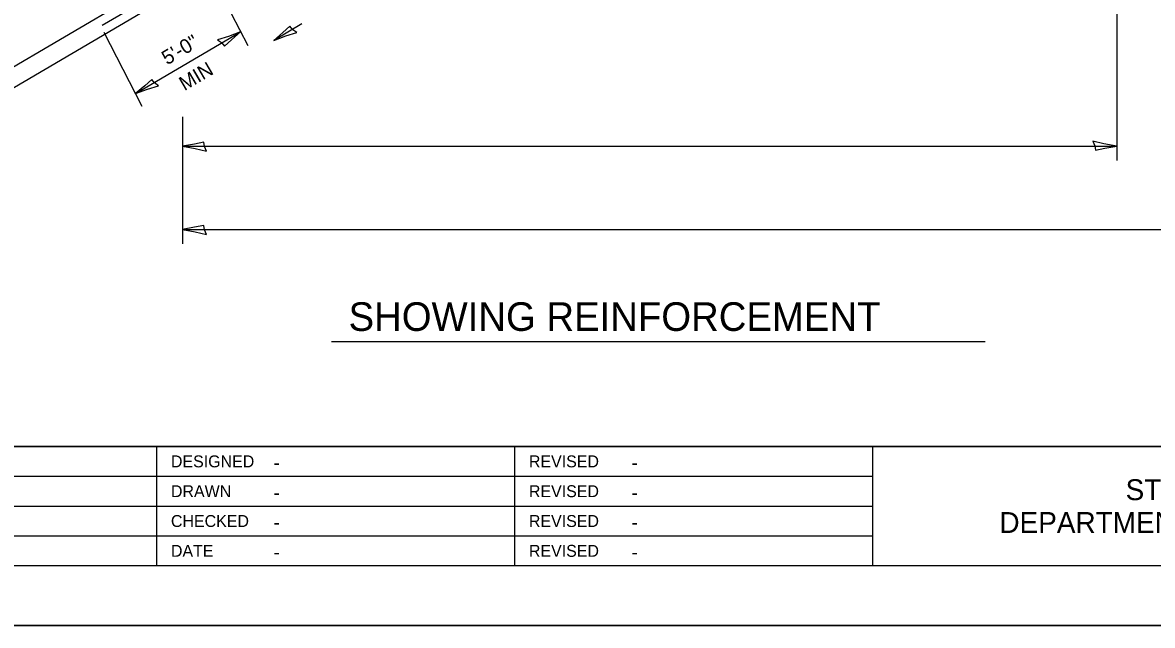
# Model space of a CAD drawing. Extents: x 2133490 to 2172050, y 2138301 to 2145980.
# Drawn here: x 2138402.7 to 2138876.1, y 2144574.5 to 2144827.1 of the extents above; entities that cross this region are included whole.
import ezdxf

# ---------------------------------------------------------------- set-up
doc = ezdxf.new("R2010")
doc.units = 0
for name, color, linetype in [('Level 63', 7, 'Continuous'), ('ROW_PR_Notes', 7, 'Continuous'), ('Sheets_50 Reference Boundary', 7, 'Continuous'), ('Sheets_General Details', 7, 'Continuous'), ('Sheets_Printer Plotting Border', 7, 'Continuous')]:
    doc.layers.add(name, color=color, linetype=linetype)

msp = doc.modelspace()

# ---------------------------------------------------------------- linework, layer by layer
at = {"layer": 'Level 63'}
for p, q in [((2138481.01, 2144848.59), (2138497, 2144817.45)), ((2138436.72, 2144823.17), (2138452.71, 2144792.03)), ((2138449.99, 2144797.33), (2138494.04, 2144823.21))]:
    msp.add_line(p, q, dxfattribs=at)
for points in [[(2138517.57, 2144822.9), (2138515.9, 2144824.15), (2138514.69, 2144825.57), (2138511.77, 2144822.92), (2138507.89, 2144819.64), (2138512.99, 2144821.51)], [(2138484.36, 2144819.95), (2138486.03, 2144818.71), (2138487.24, 2144817.28), (2138490.17, 2144819.93), (2138494.04, 2144823.21), (2138488.95, 2144821.35)], [(2138459.67, 2144800.59), (2138458, 2144801.83), (2138456.79, 2144803.26), (2138453.86, 2144800.61), (2138449.99, 2144797.33), (2138455.08, 2144799.19)], [(2138479.72, 2144773.21), (2138478.91, 2144775.13), (2138478.6, 2144776.98), (2138474.73, 2144776.17), (2138469.73, 2144775.3), (2138475.06, 2144774.33)], [(2138851.14, 2144777.4), (2138851.95, 2144775.47), (2138852.27, 2144773.63), (2138856.14, 2144774.44), (2138861.14, 2144775.3), (2138855.8, 2144776.27)], [(2138479.72, 2144738.35), (2138478.91, 2144740.27), (2138478.6, 2144742.12), (2138474.73, 2144741.31), (2138469.73, 2144740.44), (2138475.06, 2144739.47)]]:
    msp.add_lwpolyline(points, close=True, dxfattribs=at)
at = {"layer": 'ROW_PR_Notes'}
for p, q in [((2138313.5, 2144749.65), (2138619.82, 2144929.7)), ((2138861.14, 2144926.82), (2138861.14, 2144769.3)), ((2138436.05, 2144825.99), (2138563.12, 2144900.68)), ((2138312.9, 2144758.13), (2138477.47, 2144854.86)), ((2138519.75, 2144826.61), (2138507.89, 2144819.64)), ((2138469.73, 2144787.66), (2138469.73, 2144734.44)), ((2138469.73, 2144775.3), (2138861.14, 2144775.3)), ((2138469.73, 2144740.44), (2138927.29, 2144740.44)), ((2138532.16, 2144693.46), (2138805.98, 2144693.46))]:
    msp.add_line(p, q, dxfattribs=at)
at = {"layer": 'Sheets_50 Reference Boundary'}
msp.add_lwpolyline([(2138150.12, 2145649.45), (2139725.12, 2145649.45), (2139725.12, 2144649.46), (2138150.12, 2144649.46)], close=True, dxfattribs=at)
at = {"layer": 'Sheets_General Details'}
for p, q in [((2138150.12, 2144649.46), (2139725.12, 2144649.46)), ((2138458.84, 2144649.46), (2138458.84, 2144599.46)), ((2138608.84, 2144649.46), (2138608.84, 2144599.46)), ((2138758.84, 2144649.46), (2138758.84, 2144599.46)), ((2138298.84, 2144636.96), (2138758.84, 2144636.96)), ((2138298.84, 2144624.46), (2138758.84, 2144624.46)), ((2138298.84, 2144611.96), (2138758.84, 2144611.96)), ((2139750.12, 2144574.46), (2138050.12, 2144574.46))]:
    msp.add_line(p, q, dxfattribs=at)
msp.add_lwpolyline([(2138150.12, 2145649.46), (2139725.12, 2145649.46), (2139725.12, 2144599.46), (2138150.12, 2144599.46)], close=True, dxfattribs=at)
at = {"layer": 'Sheets_Printer Plotting Border'}
msp.add_lwpolyline([(2138050.12, 2144574.46), (2139750.12, 2144574.46), (2139750.12, 2145674.46), (2138050.12, 2145674.46)], close=True, dxfattribs=at)

# ---------------------------------------------------------------- texts
at = {"layer": 'Level 63'}
for s, p in [('5\'-0"', (2138463.22, 2144809.16)), ('MIN', (2138470.5, 2144798.36))]:
    msp.add_text(s, height=6, rotation=30.4462, dxfattribs=at).set_placement(p)
msp.add_text('SHOWING REINFORCEMENT', height=12, dxfattribs=at).set_placement((2138539.27, 2144697.89))
at = {"layer": 'Sheets_General Details'}
for s, height, p in [('DESIGNED', 5, (2138464.84, 2144640.71)), ('REVISED', 5, (2138614.84, 2144640.71)), ('-', 6, (2138507.8, 2144639.71)), ('-', 6, (2138657.8, 2144639.71)), ('STATE OF ILLINOIS', 8.7501, (2138864.87, 2144626.96)), ('DRAWN', 5, (2138464.84, 2144628.21)), ('REVISED', 5, (2138614.84, 2144628.21)), ('-', 6, (2138507.8, 2144627.21)), ('-', 6, (2138657.8, 2144627.21)), ('DEPARTMENT OF TRANSPORTATION', 8.7501, (2138812, 2144613.21)), ('CHECKED', 5, (2138464.84, 2144615.71)), ('-', 6, (2138507.8, 2144614.71)), ('REVISED', 5, (2138614.84, 2144615.71)), ('-', 6, (2138657.8, 2144614.71)), ('DATE', 5, (2138464.84, 2144603.21)), ('REVISED', 5, (2138614.84, 2144603.21)), ('-', 6, (2138507.8, 2144602.21)), ('-', 6, (2138657.8, 2144602.21))]:
    msp.add_text(s, height=height, dxfattribs=at).set_placement(p)

doc.saveas('drawing.dxf')
